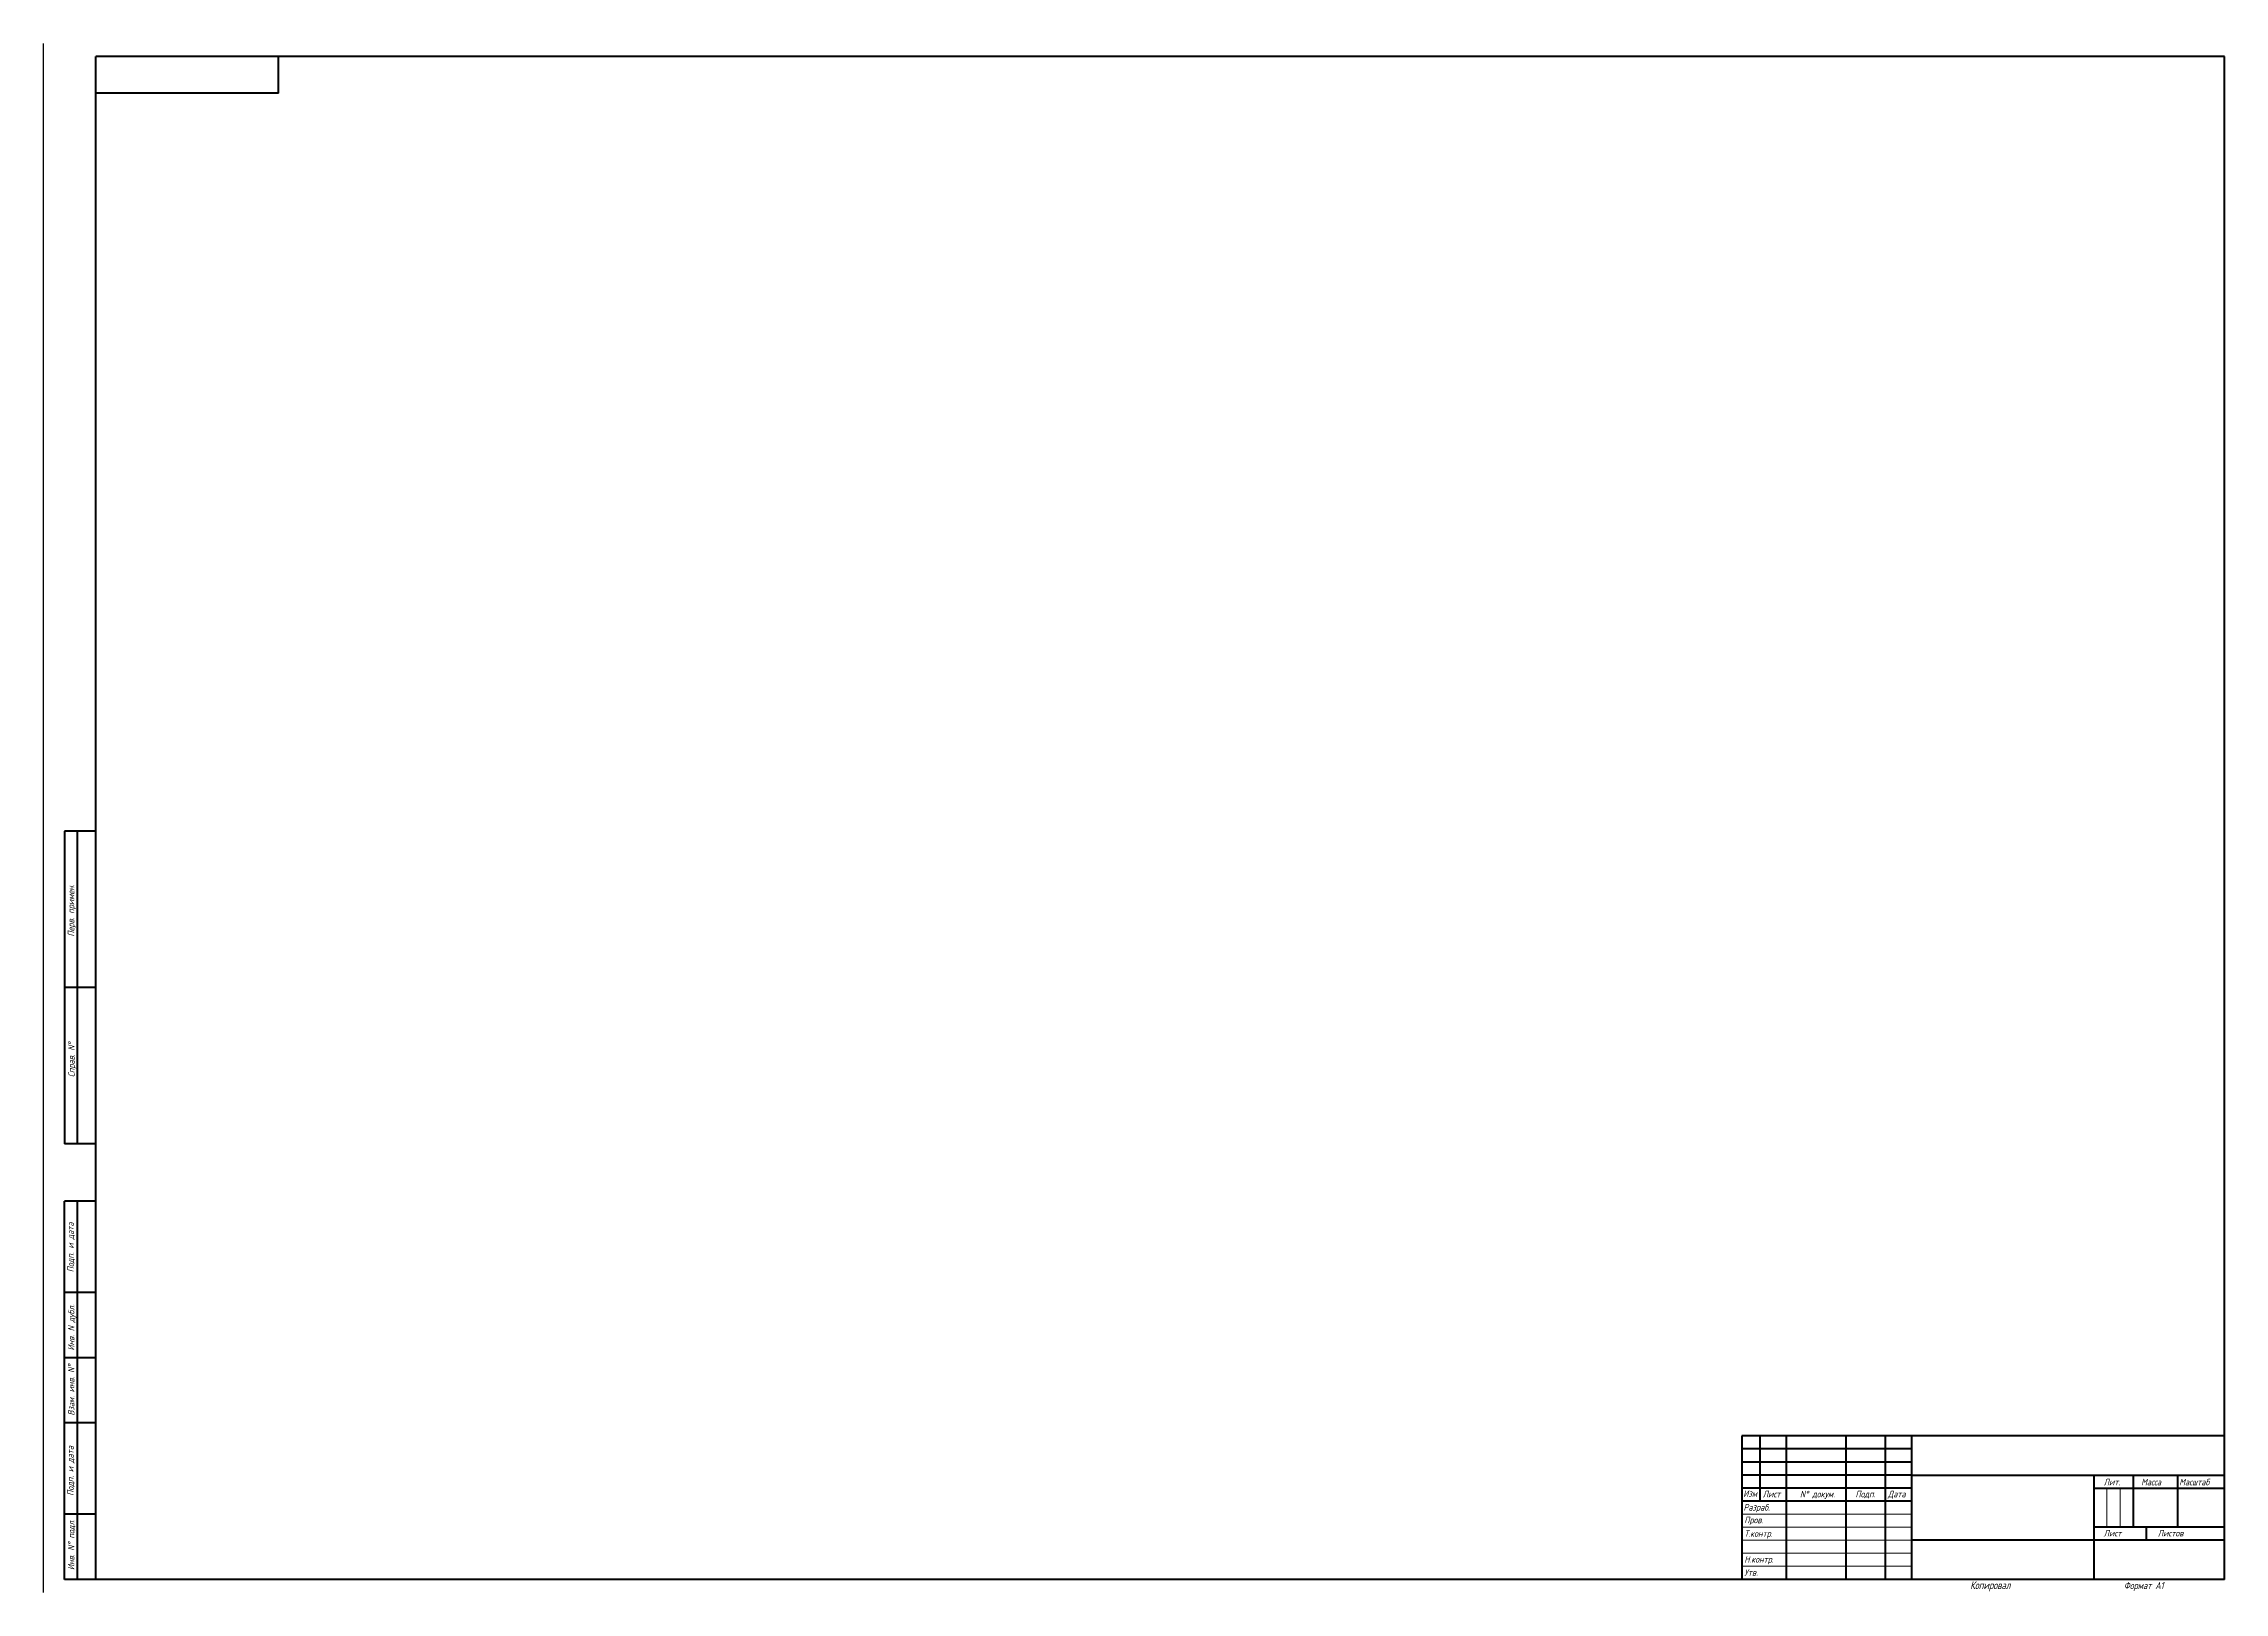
# Model space of a CAD drawing. Header units: millimetres. Extents: x -4859 to 4493, y -2963 to -2137.
# Drawn here: x 2117 to 2953, y -2963 to -2369 of the extents above; entities that cross this region are included whole.
import ezdxf

# ---------------------------------------------------------------- set-up
doc = ezdxf.new("R2010")
doc.units = ezdxf.units.MM
doc.layers.get('0').update_dxf_attribs({"lineweight": 80})
doc.layers.add('KONTUR', color=7, linetype='Continuous')
for name, color, linetype, lineweight in [('Основная', 7, 'Continuous', 40), ('текст', 7, 'Continuous', 30), ('тонкая', 7, 'Continuous', 20)]:
    doc.layers.add(name, color=color, linetype=linetype, lineweight=lineweight)
doc.styles.add('стиль1', font='romans.shx', dxfattribs={"width": 0.75, "oblique": 15, "height": 3.5})

msp = doc.modelspace()

# ---------------------------------------------------------------- linework, layer by layer
for p, q in [((2833.1, -2908.23), (2768.1, -2908.23)), ((2833.1, -2913.23), (2768.1, -2913.23)), ((2833.1, -2918.23), (2768.1, -2918.23)), ((2903.1, -2958.23), (2903.1, -2958.23))]:
    msp.add_line(p, q)
at = {"lineweight": 50}
for p, q in [((2833.1, -2923.23), (2768.1, -2923.23)), ((2833.1, -2928.23), (2768.1, -2928.23))]:
    msp.add_line(p, q, dxfattribs=at)
at = {"layer": 'KONTUR'}
msp.add_line((2117.1, -2963.23), (2117.1, -2369.23), dxfattribs=at)
at = {"layer": 'Основная'}
for p, q in [((2137.1, -2918.23), (2137.1, -2374.23)), ((2953.1, -2374.23), (2137.1, -2374.23)), ((2207.1, -2388.23), (2207.1, -2374.23)), ((2953.1, -2958.23), (2953.1, -2374.23)), ((2207.1, -2388.23), (2137.1, -2388.23)), ((2125.1, -2671.23), (2125.1, -2791.23)), ((2137.1, -2671.23), (2125.1, -2671.23)), ((2130.1, -2791.23), (2130.1, -2671.23)), ((2137.1, -2731.23), (2125.1, -2731.23)), ((2137.1, -2791.23), (2125.1, -2791.23)), ((2125.1, -2958.23), (2125.1, -2813.23)), ((2137.1, -2813.23), (2125.1, -2813.23)), ((2130.1, -2958.23), (2130.1, -2813.23)), ((2137.1, -2848.23), (2125.1, -2848.23)), ((2137.1, -2873.23), (2125.1, -2873.23)), ((2137.1, -2898.23), (2125.1, -2898.23)), ((2768.1, -2903.23), (2768.1, -2958.23)), ((2953.1, -2903.23), (2768.1, -2903.23)), ((2775.1, -2928.23), (2775.1, -2903.23)), ((2785.1, -2903.23), (2785.1, -2958.23)), ((2808.1, -2958.23), (2808.1, -2903.23)), ((2823.1, -2903.23), (2823.1, -2958.23)), ((2833.1, -2903.23), (2833.1, -2958.23)), ((2137.1, -2958.23), (2137.1, -2918.23)), ((2833.1, -2918.23), (2953.1, -2918.23)), ((2903.1, -2918.23), (2903.1, -2958.23)), ((2903.1, -2923.23), (2953.1, -2923.23)), ((2918.1, -2918.23), (2918.1, -2938.23)), ((2935.1, -2918.23), (2935.1, -2938.23)), ((2137.1, -2933.23), (2125.1, -2933.23)), ((2953.1, -2938.23), (2903.1, -2938.23)), ((2923.1, -2938.23), (2923.1, -2943.23)), ((2953.1, -2943.23), (2833.1, -2943.23)), ((2953.1, -2958.23), (2125.1, -2958.23))]:
    msp.add_line(p, q, dxfattribs=at)
at = {"layer": 'тонкая'}
for p, q in [((2908.09, -2923.44), (2908.09, -2938.23)), ((2913.16, -2923.44), (2913.16, -2938.23)), ((2768.1, -2933.23), (2833.1, -2933.23)), ((2833.1, -2938.23), (2768.1, -2938.23)), ((2833.1, -2943.23), (2768.1, -2943.23))]:
    msp.add_line(p, q, dxfattribs=at)
for points in [[(2768.1, -2948.23), (2833.1, -2948.23)], [(2768.1, -2953.23), (2833.1, -2953.23)]]:
    msp.add_lwpolyline(points, dxfattribs=at)

# ---------------------------------------------------------------- texts
at = {"layer": 'текст', "style": 'стиль1', "oblique": 15, "width": 0.75}
for s, p in [('Перв. примен.', (2128.85, -2711.72)), ('Справ. N%%d', (2129.01, -2765.61)), ('Подп. и дата', (2128.67, -2840.46)), ('Инв. N дубл.', (2128.92, -2870.49)), ('Взам. инв. N%%d', (2128.92, -2895.42)), ('Подп. и дата', (2128.62, -2926.2)), ('Инв. N%%d подл.', (2128.92, -2954.67))]:
    msp.add_text(s, height=2.5, rotation=90, dxfattribs=at).set_placement(p)
for s, height, p in [('Изм', 2.5, (2768.64, -2926.62)), ('Лист', 2.5, (2776.12, -2926.77)), ('N%%d докум. ', 2.5, (2790.4, -2926.77)), ('Подп.', 2.5, (2811.66, -2926.77)), ('Дата', 2.5, (2824.11, -2926.77)), ('Лит.', 2.5, (2906.82, -2922.17)), ('Масса', 2.5, (2921.19, -2922.17)), ('Масштаб', 2.5, (2935.78, -2922.17)), ('Разраб.', 2.5, (2768.76, -2931.87)), ('Пров.', 2.5, (2769.06, -2936.7)), ('Т.контр.', 2.5, (2769.06, -2941.9)), ('Лист', 2.5, (2906.82, -2941.78)), ('Листов', 2.5, (2927.54, -2941.78)), ('Н.контр.', 2.5, (2769.06, -2951.82)), ('Утв.', 2.5, (2769.06, -2956.84)), ('Копировал', 3, (2855.63, -2961.98)), ('Формат А1', 2.75, (2914.56, -2961.98))]:
    msp.add_text(s, height=height, dxfattribs=at).set_placement(p)

doc.saveas('drawing.dxf')
